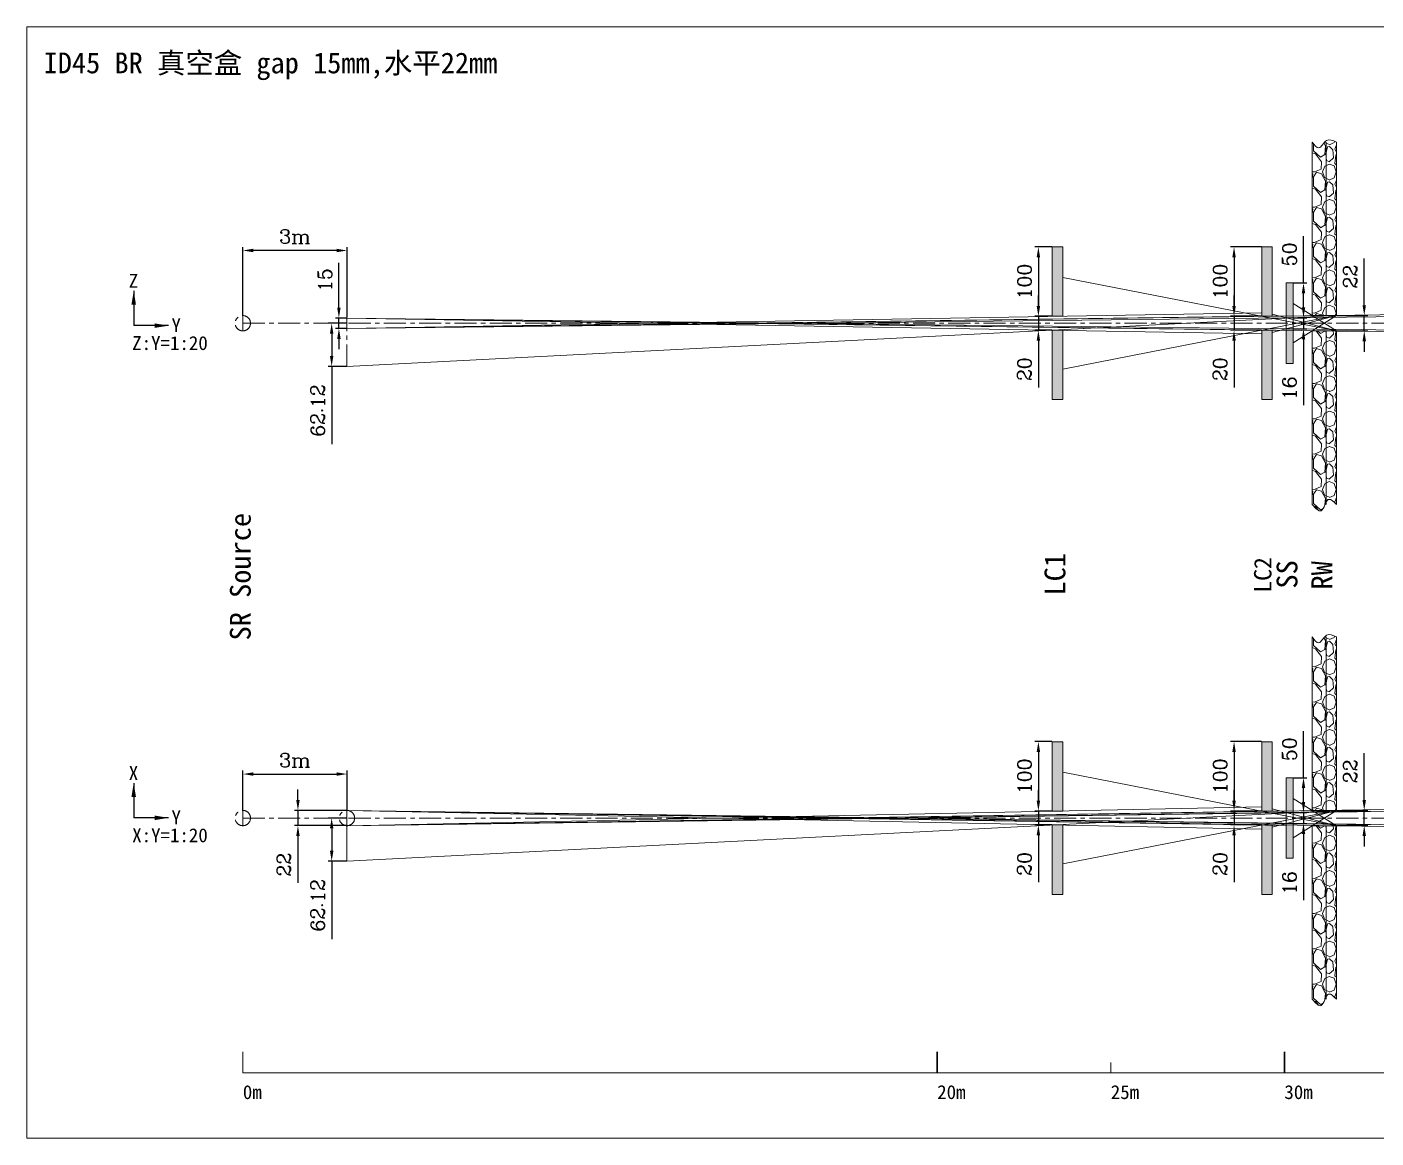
# Model space of a CAD drawing. Header units: inches. Extents: x 0 to 2964, y 1 to 1601.
# Drawn here: x 0 to 1943, y 1 to 1601 of the extents above; entities that cross this region are included whole.
import ezdxf

# ---------------------------------------------------------------- set-up
doc = ezdxf.new("R2010")
doc.units = ezdxf.units.IN
doc.header["$MEASUREMENT"] = 0
doc.linetypes.add('CENTER', pattern=[50.8, 31.75, -6.35, 6.35, -6.35])
for name, color, linetype, lineweight in [('1中心线', 7, 'CENTER', 20), ('2尺寸线', 7, 'Continuous', 20), ('6细实线', 7, 'Continuous', 20)]:
    doc.layers.add(name, color=color, linetype=linetype, lineweight=lineweight)
doc.styles.add('ROMANC', font='romanc.shx')
doc.styles.get("Standard").update_dxf_attribs({"font": ''})
doc.styles.get('Standard').set_extended_font_data('SimSun')
doc.dimstyles.new('ISO-25', dxfattribs={"dimtxt": 2.5, "dimasz": 2, "dimexe": 1.25, "dimexo": 0.625, "dimtad": 1, "dimtoh": 1, "dimdsep": 46, "dimtxsty": 'ROMANC', "dimcen": 2.5, "dimclrt": 7, "dimadec": 0, "dimazin": 0, "dimtfac": 1, "dimtmove": 0, "dimatfit": 3, "dimfxl": 1, "dimarcsym": 0})
doc.dimstyles.new('大字标注', dxfattribs={"dimtxt": 20, "dimasz": 15, "dimexe": 5, "dimexo": 0.625, "dimgap": 10, "dimtad": 1, "dimdsep": 46, "dimtxsty": 'ROMANC', "dimcen": 2.5, "dimclrt": 7, "dimadec": 0, "dimazin": 0, "dimtfac": 1, "dimtmove": 0, "dimatfit": 3, "dimfxl": 1, "dimarcsym": 0})

# ---------------------------------------------------------------- blocks, each defined once
blk = doc.blocks.new('*D50')
at = {"layer": '2尺寸线', "color": 0, "lineweight": -2, "transparency": 16777216}
for p, q in [((311.4, 473.1), (311.4, 529.8)), ((326.4, 524.8), (446.4, 524.8)), ((461.4, 473.1), (461.4, 529.8))]:
    blk.add_line(p, q, dxfattribs=at)
at = {"layer": '2尺寸线', "color": 0, "transparency": 16777216}
for points in [[(326.4, 527.3), (326.4, 522.3), (311.4, 524.8)], [(446.4, 527.3), (446.4, 522.3), (461.4, 524.8)]]:
    blk.add_solid(points, dxfattribs=at)
at = {"layer": 'Defpoints', "color": 0, "transparency": 16777216}
for p in [(461.4, 524.8), (311.4, 472.5), (461.4, 472.5)]:
    blk.add_point(p, dxfattribs=at)
at = {"layer": '2尺寸线', "color": 7, "transparency": 16777216, "insert": (386.4, 544.8), "char_height": 20, "attachment_point": 5, "style": 'ROMANC'}
blk.add_mtext('3m', dxfattribs=at)
blk = doc.blocks.new('*D51')
at = {"layer": '6细实线', "color": 0, "lineweight": -2, "transparency": 16777216}
for p, q in [((1476.5, 571.5), (1452.1, 571.5)), ((1457.1, 556.5), (1457.1, 486.5)), ((1476.5, 471.5), (1452.1, 471.5))]:
    blk.add_line(p, q, dxfattribs=at)
at = {"layer": '6细实线', "color": 0, "transparency": 16777216}
for points in [[(1454.6, 556.5), (1459.6, 556.5), (1457.1, 571.5)], [(1454.6, 486.5), (1459.6, 486.5), (1457.1, 471.5)]]:
    blk.add_solid(points, dxfattribs=at)
at = {"layer": 'Defpoints', "color": 0, "transparency": 16777216}
for p in [(1477.1, 571.5), (1457.1, 471.5), (1477.1, 471.5)]:
    blk.add_point(p, dxfattribs=at)
at = {"layer": '6细实线', "color": 7, "transparency": 16777216, "insert": (1437.1, 521.5), "char_height": 20, "attachment_point": 5, "rotation": 90, "style": 'ROMANC'}
blk.add_mtext('100', dxfattribs=at)
blk = doc.blocks.new('*D52')
at = {"layer": '6细实线', "color": 0, "lineweight": -2, "transparency": 16777216}
for p, q in [((1457.1, 486.5), (1457.1, 501.5)), ((1476.5, 471.5), (1452.1, 471.5)), ((1457.1, 471.5), (1457.1, 451.5)), ((1476.5, 451.5), (1452.1, 451.5)), ((1457.1, 436.5), (1457.1, 369.1))]:
    blk.add_line(p, q, dxfattribs=at)
at = {"layer": '6细实线', "color": 0, "transparency": 16777216}
for points in [[(1454.6, 486.5), (1459.6, 486.5), (1457.1, 471.5)], [(1454.6, 436.5), (1459.6, 436.5), (1457.1, 451.5)]]:
    blk.add_solid(points, dxfattribs=at)
at = {"layer": 'Defpoints', "color": 0, "transparency": 16777216}
for p in [(1477.1, 471.5), (1457.1, 451.5), (1477.1, 451.5)]:
    blk.add_point(p, dxfattribs=at)
at = {"layer": '6细实线', "color": 7, "transparency": 16777216, "insert": (1437.1, 395.3), "char_height": 20, "attachment_point": 5, "rotation": 90, "style": 'ROMANC'}
blk.add_mtext('20', dxfattribs=at)
blk = doc.blocks.new('*D53')
at = {"layer": '6细实线', "color": 0, "lineweight": -2, "transparency": 16777216}
for p, q in [((1778.2, 571.5), (1733.9, 571.5)), ((1738.9, 556.5), (1738.9, 486.5)), ((1778.2, 471.5), (1733.9, 471.5))]:
    blk.add_line(p, q, dxfattribs=at)
at = {"layer": '6细实线', "color": 0, "transparency": 16777216}
for points in [[(1736.4, 556.5), (1741.4, 556.5), (1738.9, 571.5)], [(1736.4, 486.5), (1741.4, 486.5), (1738.9, 471.5)]]:
    blk.add_solid(points, dxfattribs=at)
at = {"layer": 'Defpoints', "color": 0, "transparency": 16777216}
for p in [(1778.9, 571.5), (1738.9, 471.5), (1778.9, 471.5)]:
    blk.add_point(p, dxfattribs=at)
at = {"layer": '6细实线', "color": 7, "transparency": 16777216, "insert": (1718.9, 521.5), "char_height": 20, "attachment_point": 5, "rotation": 90, "style": 'ROMANC'}
blk.add_mtext('100', dxfattribs=at)
blk = doc.blocks.new('*D54')
at = {"layer": '6细实线', "color": 0, "lineweight": -2, "transparency": 16777216}
for p, q in [((1738.9, 486.5), (1738.9, 501.5)), ((1778.2, 471.5), (1733.9, 471.5)), ((1738.9, 471.5), (1738.9, 451.5)), ((1778.2, 451.5), (1733.9, 451.5)), ((1738.9, 436.5), (1738.9, 369.1))]:
    blk.add_line(p, q, dxfattribs=at)
at = {"layer": '6细实线', "color": 0, "transparency": 16777216}
for points in [[(1736.4, 486.5), (1741.4, 486.5), (1738.9, 471.5)], [(1736.4, 436.5), (1741.4, 436.5), (1738.9, 451.5)]]:
    blk.add_solid(points, dxfattribs=at)
at = {"layer": 'Defpoints', "color": 0, "transparency": 16777216}
for p in [(1778.9, 471.5), (1738.9, 451.5), (1778.9, 451.5)]:
    blk.add_point(p, dxfattribs=at)
at = {"layer": '6细实线', "color": 7, "transparency": 16777216, "insert": (1718.9, 395.3), "char_height": 20, "attachment_point": 5, "rotation": 90, "style": 'ROMANC'}
blk.add_mtext('20', dxfattribs=at)
blk = doc.blocks.new('*D55')
at = {"layer": '6细实线', "color": 0, "lineweight": -2, "transparency": 16777216}
for p, q in [((1838.9, 519.5), (1838.9, 586.8)), ((1824.5, 519.5), (1843.9, 519.5)), ((1838.9, 484.5), (1838.9, 504.5)), ((1824.5, 469.5), (1843.9, 469.5))]:
    blk.add_line(p, q, dxfattribs=at)
at = {"layer": '6细实线', "color": 0, "transparency": 16777216}
for points in [[(1836.4, 504.5), (1841.4, 504.5), (1838.9, 519.5)], [(1836.4, 484.5), (1841.4, 484.5), (1838.9, 469.5)]]:
    blk.add_solid(points, dxfattribs=at)
at = {"layer": 'Defpoints', "color": 0, "transparency": 16777216}
for p in [(1823.9, 519.5), (1838.9, 519.5), (1823.9, 469.5)]:
    blk.add_point(p, dxfattribs=at)
at = {"layer": '6细实线', "color": 7, "transparency": 16777216, "insert": (1818.9, 560.6), "char_height": 20, "attachment_point": 5, "rotation": 90, "style": 'ROMANC'}
blk.add_mtext('50', dxfattribs=at)
blk = doc.blocks.new('*D56')
at = {"layer": '6细实线', "color": 0, "lineweight": -2, "transparency": 16777216}
for p, q in [((1838.9, 484.5), (1838.9, 499.5)), ((1824.5, 469.5), (1843.9, 469.5)), ((1838.9, 469.5), (1838.9, 453.5)), ((1824.5, 453.5), (1843.9, 453.5)), ((1838.9, 438.5), (1838.9, 343.2))]:
    blk.add_line(p, q, dxfattribs=at)
at = {"layer": '6细实线', "color": 0, "transparency": 16777216}
for points in [[(1836.4, 484.5), (1841.4, 484.5), (1838.9, 469.5)], [(1836.4, 438.5), (1841.4, 438.5), (1838.9, 453.5)]]:
    blk.add_solid(points, dxfattribs=at)
at = {"layer": 'Defpoints', "color": 0, "transparency": 16777216}
for p in [(1823.9, 469.5), (1823.9, 453.5), (1838.9, 453.5)]:
    blk.add_point(p, dxfattribs=at)
at = {"layer": '6细实线', "color": 7, "transparency": 16777216, "insert": (1818.9, 368), "char_height": 20, "attachment_point": 5, "rotation": 90, "style": 'ROMANC'}
blk.add_mtext('16', dxfattribs=at)
blk = doc.blocks.new('*D57')
at = {"layer": '6细实线', "color": 0, "lineweight": -2, "transparency": 16777216}
for p, q in [((1926.4, 487.5), (1926.4, 554.8)), ((1887, 472.5), (1931.4, 472.5)), ((1926.4, 450.5), (1926.4, 472.5)), ((1887, 450.5), (1931.4, 450.5)), ((1926.4, 435.5), (1926.4, 420.5))]:
    blk.add_line(p, q, dxfattribs=at)
at = {"layer": '6细实线', "color": 0, "transparency": 16777216}
for points in [[(1923.9, 487.5), (1928.9, 487.5), (1926.4, 472.5)], [(1923.9, 435.5), (1928.9, 435.5), (1926.4, 450.5)]]:
    blk.add_solid(points, dxfattribs=at)
at = {"layer": 'Defpoints', "color": 0, "transparency": 16777216}
for p in [(1886.4, 472.5), (1926.4, 472.5), (1886.4, 450.5)]:
    blk.add_point(p, dxfattribs=at)
at = {"layer": '6细实线', "color": 7, "transparency": 16777216, "insert": (1906.4, 528.6), "char_height": 20, "attachment_point": 5, "rotation": 90, "style": 'ROMANC'}
blk.add_mtext('22', dxfattribs=at)
blk = doc.blocks.new('*D58')
at = {"layer": '2尺寸线', "color": 0, "lineweight": -2, "transparency": 16777216}
for p, q in [((390.7, 487.5), (390.7, 502.5)), ((460.7, 472.5), (385.7, 472.5)), ((390.7, 472.5), (390.7, 450.5)), ((460.7, 450.5), (385.7, 450.5)), ((390.7, 435.5), (390.7, 368.1))]:
    blk.add_line(p, q, dxfattribs=at)
at = {"layer": '2尺寸线', "color": 0, "transparency": 16777216}
for points in [[(388.2, 487.5), (393.2, 487.5), (390.7, 472.5)], [(388.2, 435.5), (393.2, 435.5), (390.7, 450.5)]]:
    blk.add_solid(points, dxfattribs=at)
at = {"layer": 'Defpoints', "color": 0, "transparency": 16777216}
for p in [(461.4, 472.5), (390.7, 450.5), (461.4, 450.5)]:
    blk.add_point(p, dxfattribs=at)
at = {"layer": '2尺寸线', "color": 7, "transparency": 16777216, "insert": (370.7, 394.3), "char_height": 20, "attachment_point": 5, "rotation": 90, "style": 'ROMANC'}
blk.add_mtext('22', dxfattribs=at)
blk = doc.blocks.new('*D59')
at = {"layer": '2尺寸线', "color": 0, "lineweight": -2, "transparency": 16777216}
for p, q in [((460.7, 461.5), (434.3, 461.5)), ((439.3, 446.5), (439.3, 414.3)), ((460.7, 399.3), (434.3, 399.3)), ((439.3, 399.3), (439.3, 287.2))]:
    blk.add_line(p, q, dxfattribs=at)
at = {"layer": '2尺寸线', "color": 0, "transparency": 16777216}
for points in [[(436.8, 446.5), (441.8, 446.5), (439.3, 461.5)], [(436.8, 414.3), (441.8, 414.3), (439.3, 399.3)]]:
    blk.add_solid(points, dxfattribs=at)
at = {"layer": 'Defpoints', "color": 0, "transparency": 16777216}
for p in [(461.4, 461.5), (439.3, 399.3), (461.4, 399.3)]:
    blk.add_point(p, dxfattribs=at)
at = {"layer": '2尺寸线', "color": 7, "transparency": 16777216, "insert": (419.3, 335.8), "char_height": 20, "attachment_point": 5, "rotation": 90, "style": 'ROMANC'}
blk.add_mtext('62.12', dxfattribs=at)
blk = doc.blocks.new('*D31')
at = {"layer": '6细实线', "color": 0, "lineweight": -2, "transparency": 16777216}
for p, q in [((1476.5, 1284.1), (1452.1, 1284.1)), ((1457.1, 1269.1), (1457.1, 1199.1)), ((1476.5, 1184.1), (1452.1, 1184.1))]:
    blk.add_line(p, q, dxfattribs=at)
at = {"layer": '6细实线', "color": 0, "transparency": 16777216}
for points in [[(1454.6, 1269.1), (1459.6, 1269.1), (1457.1, 1284.1)], [(1454.6, 1199.1), (1459.6, 1199.1), (1457.1, 1184.1)]]:
    blk.add_solid(points, dxfattribs=at)
at = {"layer": 'Defpoints', "color": 0, "transparency": 16777216}
for p in [(1477.1, 1284.1), (1457.1, 1184.1), (1477.1, 1184.1)]:
    blk.add_point(p, dxfattribs=at)
at = {"layer": '6细实线', "color": 7, "transparency": 16777216, "insert": (1437.1, 1234.1), "char_height": 20, "attachment_point": 5, "rotation": 90, "style": 'ROMANC'}
blk.add_mtext('100', dxfattribs=at)
blk = doc.blocks.new('*D32')
at = {"layer": '6细实线', "color": 0, "lineweight": -2, "transparency": 16777216}
for p, q in [((1457.1, 1199.1), (1457.1, 1214.1)), ((1476.5, 1184.1), (1452.1, 1184.1)), ((1457.1, 1184.1), (1457.1, 1164.1)), ((1476.5, 1164.1), (1452.1, 1164.1)), ((1457.1, 1149.1), (1457.1, 1081.7))]:
    blk.add_line(p, q, dxfattribs=at)
at = {"layer": '6细实线', "color": 0, "transparency": 16777216}
for points in [[(1454.6, 1199.1), (1459.6, 1199.1), (1457.1, 1184.1)], [(1454.6, 1149.1), (1459.6, 1149.1), (1457.1, 1164.1)]]:
    blk.add_solid(points, dxfattribs=at)
at = {"layer": 'Defpoints', "color": 0, "transparency": 16777216}
for p in [(1477.1, 1184.1), (1457.1, 1164.1), (1477.1, 1164.1)]:
    blk.add_point(p, dxfattribs=at)
at = {"layer": '6细实线', "color": 7, "transparency": 16777216, "insert": (1437.1, 1107.9), "char_height": 20, "attachment_point": 5, "rotation": 90, "style": 'ROMANC'}
blk.add_mtext('20', dxfattribs=at)
blk = doc.blocks.new('*D33')
at = {"layer": '6细实线', "color": 0, "lineweight": -2, "transparency": 16777216}
for p, q in [((1778.2, 1284.1), (1733.9, 1284.1)), ((1738.9, 1269.1), (1738.9, 1199.1)), ((1778.2, 1184.1), (1733.9, 1184.1))]:
    blk.add_line(p, q, dxfattribs=at)
at = {"layer": '6细实线', "color": 0, "transparency": 16777216}
for points in [[(1736.4, 1269.1), (1741.4, 1269.1), (1738.9, 1284.1)], [(1736.4, 1199.1), (1741.4, 1199.1), (1738.9, 1184.1)]]:
    blk.add_solid(points, dxfattribs=at)
at = {"layer": 'Defpoints', "color": 0, "transparency": 16777216}
for p in [(1778.9, 1284.1), (1738.9, 1184.1), (1778.9, 1184.1)]:
    blk.add_point(p, dxfattribs=at)
at = {"layer": '6细实线', "color": 7, "transparency": 16777216, "insert": (1718.9, 1234.1), "char_height": 20, "attachment_point": 5, "rotation": 90, "style": 'ROMANC'}
blk.add_mtext('100', dxfattribs=at)
blk = doc.blocks.new('*D34')
at = {"layer": '6细实线', "color": 0, "lineweight": -2, "transparency": 16777216}
for p, q in [((1738.9, 1199.1), (1738.9, 1214.1)), ((1778.2, 1184.1), (1733.9, 1184.1)), ((1738.9, 1184.1), (1738.9, 1164.1)), ((1778.2, 1164.1), (1733.9, 1164.1)), ((1738.9, 1149.1), (1738.9, 1081.7))]:
    blk.add_line(p, q, dxfattribs=at)
at = {"layer": '6细实线', "color": 0, "transparency": 16777216}
for points in [[(1736.4, 1199.1), (1741.4, 1199.1), (1738.9, 1184.1)], [(1736.4, 1149.1), (1741.4, 1149.1), (1738.9, 1164.1)]]:
    blk.add_solid(points, dxfattribs=at)
at = {"layer": 'Defpoints', "color": 0, "transparency": 16777216}
for p in [(1778.9, 1184.1), (1738.9, 1164.1), (1778.9, 1164.1)]:
    blk.add_point(p, dxfattribs=at)
at = {"layer": '6细实线', "color": 7, "transparency": 16777216, "insert": (1718.9, 1107.9), "char_height": 20, "attachment_point": 5, "rotation": 90, "style": 'ROMANC'}
blk.add_mtext('20', dxfattribs=at)
blk = doc.blocks.new('*D35')
at = {"layer": '6细实线', "color": 0, "lineweight": -2, "transparency": 16777216}
for p, q in [((1838.9, 1232.1), (1838.9, 1299.5)), ((1824.5, 1232.1), (1843.9, 1232.1)), ((1838.9, 1197.1), (1838.9, 1217.1)), ((1824.5, 1182.1), (1843.9, 1182.1))]:
    blk.add_line(p, q, dxfattribs=at)
at = {"layer": '6细实线', "color": 0, "transparency": 16777216}
for points in [[(1836.4, 1217.1), (1841.4, 1217.1), (1838.9, 1232.1)], [(1836.4, 1197.1), (1841.4, 1197.1), (1838.9, 1182.1)]]:
    blk.add_solid(points, dxfattribs=at)
at = {"layer": 'Defpoints', "color": 0, "transparency": 16777216}
for p in [(1823.9, 1232.1), (1838.9, 1232.1), (1823.9, 1182.1)]:
    blk.add_point(p, dxfattribs=at)
at = {"layer": '6细实线', "color": 7, "transparency": 16777216, "insert": (1818.9, 1273.3), "char_height": 20, "attachment_point": 5, "rotation": 90, "style": 'ROMANC'}
blk.add_mtext('50', dxfattribs=at)
blk = doc.blocks.new('*D36')
at = {"layer": '6细实线', "color": 0, "lineweight": -2, "transparency": 16777216}
for p, q in [((1838.9, 1197.1), (1838.9, 1212.1)), ((1824.5, 1182.1), (1843.9, 1182.1)), ((1824.5, 1166.1), (1843.9, 1166.1)), ((1838.9, 1182.1), (1838.9, 1166.1)), ((1838.9, 1151.1), (1838.9, 1055.9))]:
    blk.add_line(p, q, dxfattribs=at)
at = {"layer": '6细实线', "color": 0, "transparency": 16777216}
for points in [[(1836.4, 1197.1), (1841.4, 1197.1), (1838.9, 1182.1)], [(1836.4, 1151.1), (1841.4, 1151.1), (1838.9, 1166.1)]]:
    blk.add_solid(points, dxfattribs=at)
at = {"layer": 'Defpoints', "color": 0, "transparency": 16777216}
for p in [(1823.9, 1182.1), (1823.9, 1166.1), (1838.9, 1166.1)]:
    blk.add_point(p, dxfattribs=at)
at = {"layer": '6细实线', "color": 7, "transparency": 16777216, "insert": (1818.9, 1080.6), "char_height": 20, "attachment_point": 5, "rotation": 90, "style": 'ROMANC'}
blk.add_mtext('16', dxfattribs=at)
blk = doc.blocks.new('*D37')
at = {"layer": '6细实线', "color": 0, "lineweight": -2, "transparency": 16777216}
for p, q in [((1926.4, 1200.1), (1926.4, 1267.5)), ((1887, 1185.1), (1931.4, 1185.1)), ((1926.4, 1163.1), (1926.4, 1185.1)), ((1887, 1163.1), (1931.4, 1163.1)), ((1926.4, 1148.1), (1926.4, 1133.1))]:
    blk.add_line(p, q, dxfattribs=at)
at = {"layer": '6细实线', "color": 0, "transparency": 16777216}
for points in [[(1923.9, 1200.1), (1928.9, 1200.1), (1926.4, 1185.1)], [(1923.9, 1148.1), (1928.9, 1148.1), (1926.4, 1163.1)]]:
    blk.add_solid(points, dxfattribs=at)
at = {"layer": 'Defpoints', "color": 0, "transparency": 16777216}
for p in [(1886.4, 1185.1), (1926.4, 1185.1), (1886.4, 1163.1)]:
    blk.add_point(p, dxfattribs=at)
at = {"layer": '6细实线', "color": 7, "transparency": 16777216, "insert": (1906.4, 1241.3), "char_height": 20, "attachment_point": 5, "rotation": 90, "style": 'ROMANC'}
blk.add_mtext('22', dxfattribs=at)
blk = doc.blocks.new('*D38')
at = {"layer": '2尺寸线', "color": 0, "lineweight": -2, "transparency": 16777216}
for p, q in [((460.7, 1174.1), (434.3, 1174.1)), ((439.3, 1159.1), (439.3, 1127)), ((460.7, 1112), (434.3, 1112)), ((439.3, 1112), (439.3, 999.8))]:
    blk.add_line(p, q, dxfattribs=at)
at = {"layer": '2尺寸线', "color": 0, "transparency": 16777216}
for points in [[(436.8, 1159.1), (441.8, 1159.1), (439.3, 1174.1)], [(436.8, 1127), (441.8, 1127), (439.3, 1112)]]:
    blk.add_solid(points, dxfattribs=at)
at = {"layer": 'Defpoints', "color": 0, "transparency": 16777216}
for p in [(461.4, 1174.1), (439.3, 1112), (461.4, 1112)]:
    blk.add_point(p, dxfattribs=at)
at = {"layer": '2尺寸线', "color": 7, "transparency": 16777216, "insert": (419.3, 1048.4), "char_height": 20, "attachment_point": 5, "rotation": 90, "style": 'ROMANC'}
blk.add_mtext('62.12', dxfattribs=at)
blk = doc.blocks.new('*D48')
at = {"layer": '6细实线', "color": 0, "lineweight": -2, "transparency": 16777216}
for p, q in [((449.7, 1196.6), (449.7, 1261.1)), ((460.7, 1181.6), (444.7, 1181.6)), ((460.7, 1166.6), (444.7, 1166.6)), ((449.7, 1166.6), (449.7, 1181.6)), ((449.7, 1151.6), (449.7, 1136.6))]:
    blk.add_line(p, q, dxfattribs=at)
at = {"layer": '6细实线', "color": 0, "transparency": 16777216}
for points in [[(447.2, 1196.6), (452.2, 1196.6), (449.7, 1181.6)], [(447.2, 1151.6), (452.2, 1151.6), (449.7, 1166.6)]]:
    blk.add_solid(points, dxfattribs=at)
at = {"layer": 'Defpoints', "color": 0, "transparency": 16777216}
for p in [(449.7, 1181.6), (461.4, 1181.6), (461.4, 1166.6)]:
    blk.add_point(p, dxfattribs=at)
at = {"layer": '6细实线', "color": 7, "transparency": 16777216, "insert": (429.7, 1236.4), "char_height": 20, "attachment_point": 5, "rotation": 90, "style": 'ROMANC'}
blk.add_mtext('15', dxfattribs=at)
blk = doc.blocks.new('*D49')
at = {"layer": '6细实线', "color": 0, "lineweight": -2, "transparency": 16777216}
for p, q in [((311.4, 1185.7), (311.4, 1283.9)), ((461.4, 1182.2), (461.4, 1283.9)), ((446.4, 1278.9), (326.4, 1278.9))]:
    blk.add_line(p, q, dxfattribs=at)
at = {"layer": '6细实线', "color": 0, "transparency": 16777216}
for points in [[(326.4, 1281.4), (326.4, 1276.4), (311.4, 1278.9)], [(446.4, 1281.4), (446.4, 1276.4), (461.4, 1278.9)]]:
    blk.add_solid(points, dxfattribs=at)
at = {"layer": 'Defpoints', "color": 0, "transparency": 16777216}
for p in [(311.4, 1278.9), (311.4, 1185.1), (461.4, 1181.6)]:
    blk.add_point(p, dxfattribs=at)
at = {"layer": '6细实线', "color": 7, "transparency": 16777216, "insert": (386.4, 1298.9), "char_height": 20, "attachment_point": 5, "style": 'ROMANC'}
blk.add_mtext('3m', dxfattribs=at)

msp = doc.modelspace()

# ---------------------------------------------------------------- hatches: boundary and pattern name
at = {"layer": '6细实线'}
h = msp.add_hatch(dxfattribs=at)
h.set_pattern_fill('GRAVEL', color=6, scale=2, angle=90)
h.set_pattern_definition([(318.0128, (2993.3937, 920.276), (457.2, -406.4), [6.8344, -676.6097]), (274.96974, (2998.4737, 915.7038), (-50.800003, 609.5999998), [11.7281, -1161.081]), (222.51045, (2999.4897, 904.0198), (558.8, 508), [8.2696, -818.6945]), (357.27369, (3012.1897, 884.2078), (-1016, 50.8), [10.6801, -1057.3287]), (22.83365, (3022.8577, 883.6998), (-609.6, -254), [10.4727, -1036.7962]), (87.27369, (3032.5097, 887.7638), (-50.8, -1016), [10.6801, -1057.3287]), (127.69424, (3033.0177, 898.4318), (508, -660.4), [14.1239, -1398.2623]), (162.25533, (3024.3817, 909.6078), (-1117.6, 355.6), [13.3344, -1320.1051]), (211.42957, (3011.6817, 913.6718), (-660.4, -406.4), [10.7163, -1060.9109]), (265.23636, (3002.5377, 908.084), (50.8, 558.8), [12.2343, -599.4787]), (312.39744, (3001.5217, 895.8918), (558.8, -609.6), [15.8216, -1566.33545]), (228.81407, (3012.6977, 934.5), (-304.8, -355.6), [5.4001, -534.6113]), (261.46923, (3009.1417, 930.4358), (101.6, 660.4), [10.2736, -1017.0928]), (315, (3007.618, 920.276), (50.8, -1e-14), [7.1842, -64.6579]), (293.1986, (3001.522, 916.72), (-101.6, 254), [3.8688, -383.0124]), (21.8014, (3003.046, 913.164), (-152.4, -50.8), [5.4713, -268.095]), (120.96376, (3008.126, 915.196), (-101.6, 152.4), [8.8864, -287.326]), (251.565, (3003.554, 922.816), (50.8, 101.6), [6.4257, -154.218]), (106.38954, (3003.0457, 883.6998), (-152.4, 508), [9.0018, -891.1765]), (160.34618, (3000.5057, 892.336), (558.8, -203.2), [7.552, -747.6443]), (23.1986, (2993.394, 922.816), (-254, -101.6), [7.7376, -379.1437]), (73.61046, (3000.5057, 925.8638), (-152.4, -508), [9.0018, -891.1765]), (69.44395, (3034.5417, 883.7), (-101.6, -254), [8.6807, -425.3547]), (24.77514, (3037.5897, 891.828), (-558.8, -254), [7.2734, -720.0719]), (156.8014, (3044.194, 923.324), (-254, 101.6), [7.7376, -379.1437]), (107.35402, (3037.0817, 926.3718), (203.2, -660.4), [8.5157, -843.0475]), (159.44395, (3044.1937, 898.432), (254, -101.6), [4.3404, -429.695]), (191.3099, (3044.194, 920.276), (-203.2, -50.8), [2.5903, -256.4399]), (255.9638, (3041.654, 919.768), (50.8, 152.4), [10.4727, -198.9811]), (276.009, (3039.1137, 909.6078), (-50.8, 508), [9.7053, -960.8273]), (33.6901, (3012.698, 915.196), (-101.6, -50.8), [7.3265, -175.8355]), (83.15723, (3018.7937, 919.2598), (101.6, 863.6), [12.7911, -1266.3202]), (150.9454, (3020.3177, 931.96), (355.6, -203.2), [5.2302, -517.7878]), (180, (3015.746, 934.5), (-50.8, -50.8), [3.048, -47.752]), (210.25644, (3037.5897, 908.592), (355.6, 203.2), [7.0573, -698.6788]), (138.0128, (3031.4937, 905.036), (-457.2, 406.4), [13.6689, -669.7752]), (90, (3021.334, 914.18), (-50.8, 50.8), [13.208, -37.592]), (55.30485, (3021.3337, 927.3878), (355.6, 508), [8.0322, -795.1863]), (344.0546, (3025.906, 933.992), (203.2, -50.8), [7.3966, -362.433]), (297.64598, (3033.0177, 931.9598), (508, -965.2), [12.0429, -1192.2493]), (265.42608, (3038.6057, 921.2918), (-50.8, -660.4), [12.7406, -1261.3169])])
edge = h.paths.add_edge_path()
edge.add_line((1886.358, 1163.105), (1851.358, 1163.105))
edge.add_line((1851.358, 1163.105), (1851.358, 913.105))
edge.add_spline(control_points=[(1851.358, 913.105), (1856.232, 907.72), (1867.071, 895.746), (1872.183, 927.701), (1882.259, 917.326), (1886.358, 913.105)], knot_values=[0, 0, 0, 0, 15.98393546, 35.54214863, 48.95657628, 48.95657628, 48.95657628, 48.95657628], degree=3, periodic=0)
edge.add_line((1886.358, 913.105), (1886.358, 1163.105))
edge = h.paths.add_edge_path()
edge.add_spline(control_points=[(1886.358, 1435.105), (1881.268, 1437.371), (1870.729, 1442.063), (1862.112, 1420.696), (1854.733, 1430.583), (1851.358, 1435.105)], knot_values=[0, 0, 0, 0, 14.38688062, 29.78470836, 42.76045569, 42.76045569, 42.76045569, 42.76045569], degree=3, periodic=0)
edge.add_line((1851.358, 1435.105), (1851.358, 1185.105))
edge.add_line((1851.358, 1185.105), (1886.358, 1185.105))
edge.add_line((1886.358, 1185.105), (1886.358, 1435.105))
h = msp.add_hatch(color=6, dxfattribs=at)
h.dxf.hatch_style = 1
h.paths.add_polyline_path([(1492.113, 1284.105), (1477.113, 1284.105), (1477.113, 1184.105), (1492.113, 1184.105)])
h.paths.add_polyline_path([(1492.113, 1164.105), (1477.113, 1164.105), (1477.113, 1064.105), (1492.113, 1064.105)])
h = msp.add_hatch(color=6, dxfattribs=at)
h.dxf.hatch_style = 1
h.paths.add_polyline_path([(1793.858, 1284.105), (1778.858, 1284.105), (1778.858, 1184.105), (1793.858, 1184.105)])
h.paths.add_polyline_path([(1793.858, 1164.105), (1778.858, 1164.105), (1778.858, 1064.105), (1793.858, 1064.105)])
h = msp.add_hatch(color=6, dxfattribs=at)
h.dxf.hatch_style = 1
h.paths.add_polyline_path([(1813.858, 1182.105), (1823.858, 1182.105), (1823.858, 1232.105), (1813.858, 1232.105)])
h.paths.add_polyline_path([(1823.858, 1166.105), (1813.858, 1166.105), (1813.858, 1116.105), (1823.858, 1116.105)])
h = msp.add_hatch(dxfattribs=at)
h.set_pattern_fill('GRAVEL', color=6, scale=2, angle=90)
h.set_pattern_definition([(318.0128, (2993.3937, 207.628), (457.2, -406.4), [6.8344, -676.6097]), (274.96974, (2998.4737, 203.0558), (-50.800003, 609.5999998), [11.7281, -1161.081]), (222.51045, (2999.4897, 191.3718), (558.8, 508), [8.2696, -818.6945]), (357.27369, (3012.1897, 171.5598), (-1016, 50.8), [10.6801, -1057.3287]), (22.83365, (3022.8577, 171.0518), (-609.6, -254), [10.4727, -1036.7962]), (87.27369, (3032.5097, 175.1158), (-50.8, -1016), [10.6801, -1057.3287]), (127.69424, (3033.0177, 185.7838), (508, -660.4), [14.1239, -1398.2623]), (162.25533, (3024.3817, 196.9598), (-1117.6, 355.6), [13.3344, -1320.1051]), (211.42957, (3011.6817, 201.0238), (-660.4, -406.4), [10.7163, -1060.9109]), (265.23636, (3002.5377, 195.436), (50.8, 558.8), [12.2343, -599.4787]), (312.39744, (3001.5217, 183.2438), (558.8, -609.6), [15.8216, -1566.33545]), (228.81407, (3012.6977, 221.852), (-304.8, -355.6), [5.4001, -534.6113]), (261.46923, (3009.1417, 217.7878), (101.6, 660.4), [10.2736, -1017.0928]), (315, (3007.618, 207.628), (50.8, -1e-14), [7.1842, -64.6579]), (293.1986, (3001.522, 204.072), (-101.6, 254), [3.8688, -383.0124]), (21.8014, (3003.046, 200.516), (-152.4, -50.8), [5.4713, -268.095]), (120.96376, (3008.126, 202.548), (-101.6, 152.4), [8.8864, -287.326]), (251.565, (3003.554, 210.168), (50.8, 101.6), [6.4257, -154.218]), (106.38954, (3003.0457, 171.0518), (-152.4, 508), [9.0018, -891.1765]), (160.34618, (3000.5057, 179.6878), (558.8, -203.2), [7.552, -747.6443]), (23.1986, (2993.394, 210.168), (-254, -101.6), [7.7376, -379.1437]), (73.61046, (3000.5057, 213.2158), (-152.4, -508), [9.0018, -891.1765]), (69.44395, (3034.5417, 171.052), (-101.6, -254), [8.6807, -425.3547]), (24.77514, (3037.5897, 179.18), (-558.8, -254), [7.2734, -720.0719]), (156.8014, (3044.194, 210.676), (-254, 101.6), [7.7376, -379.1437]), (107.35402, (3037.0817, 213.7238), (203.2, -660.4), [8.5157, -843.0475]), (159.44395, (3044.1937, 185.784), (254, -101.6), [4.3404, -429.695]), (191.3099, (3044.194, 207.628), (-203.2, -50.8), [2.5903, -256.4399]), (255.9638, (3041.654, 207.12), (50.8, 152.4), [10.4727, -198.9811]), (276.009, (3039.1137, 196.9598), (-50.8, 508), [9.7053, -960.8273]), (33.6901, (3012.698, 202.548), (-101.6, -50.8), [7.3265, -175.8355]), (83.15723, (3018.7937, 206.6118), (101.6, 863.6), [12.7911, -1266.3202]), (150.9454, (3020.3177, 219.312), (355.6, -203.2), [5.2302, -517.7878]), (180, (3015.746, 221.85), (-50.8, -50.8), [3.048, -47.752]), (210.25644, (3037.5897, 195.944), (355.6, 203.2), [7.0573, -698.6788]), (138.0128, (3031.4937, 192.388), (-457.2, 406.4), [13.6689, -669.7752]), (90, (3021.334, 201.53), (-50.8, 50.8), [13.208, -37.592]), (55.30485, (3021.3337, 214.7398), (355.6, 508), [8.0322, -795.1863]), (344.0546, (3025.906, 221.344), (203.2, -50.8), [7.3966, -362.433]), (297.64598, (3033.0177, 219.3118), (508, -965.2), [12.0429, -1192.2493]), (265.42608, (3038.6057, 208.6438), (-50.8, -660.4), [12.7406, -1261.3169])])
edge = h.paths.add_edge_path()
edge.add_line((1886.358, 450.457), (1851.358, 450.457))
edge.add_line((1851.358, 450.457), (1851.358, 200.457))
edge.add_spline(control_points=[(1851.358, 200.457), (1856.232, 195.072), (1867.071, 183.098), (1872.183, 215.053), (1882.259, 204.678), (1886.358, 200.457)], knot_values=[0, 0, 0, 0, 15.98393546, 35.54214863, 48.95657628, 48.95657628, 48.95657628, 48.95657628], degree=3, periodic=0)
edge.add_line((1886.358, 200.457), (1886.358, 450.457))
edge = h.paths.add_edge_path()
edge.add_spline(control_points=[(1886.358, 722.457), (1881.268, 724.723), (1870.729, 729.415), (1862.112, 708.048), (1854.733, 717.935), (1851.358, 722.457)], knot_values=[0, 0, 0, 0, 14.38688062, 29.78470836, 42.76045569, 42.76045569, 42.76045569, 42.76045569], degree=3, periodic=0)
edge.add_line((1851.358, 722.457), (1851.358, 472.457))
edge.add_line((1851.358, 472.457), (1886.358, 472.457))
edge.add_line((1886.358, 472.457), (1886.358, 722.457))
h = msp.add_hatch(color=6, dxfattribs=at)
h.dxf.hatch_style = 1
h.paths.add_polyline_path([(1492.113, 571.457), (1477.113, 571.457), (1477.113, 471.457), (1492.113, 471.457)])
h.paths.add_polyline_path([(1492.113, 451.457), (1477.113, 451.457), (1477.113, 351.457), (1492.113, 351.457)])
h = msp.add_hatch(color=6, dxfattribs=at)
h.dxf.hatch_style = 1
h.paths.add_polyline_path([(1793.858, 571.457), (1778.858, 571.457), (1778.858, 471.457), (1793.858, 471.457)])
h.paths.add_polyline_path([(1793.858, 451.457), (1778.858, 451.457), (1778.858, 351.457), (1793.858, 351.457)])
h = msp.add_hatch(color=6, dxfattribs=at)
h.dxf.hatch_style = 1
h.paths.add_polyline_path([(1813.858, 469.457), (1823.858, 469.457), (1823.858, 519.457), (1813.858, 519.457)])
h.paths.add_polyline_path([(1823.858, 453.457), (1813.858, 453.457), (1813.858, 403.457), (1823.858, 403.457)])

# ---------------------------------------------------------------- linework, layer by layer
at = {"layer": '1中心线'}
for p, q in [((311.358, 1163.105), (311.358, 1185.105)), ((311.358, 1163.105), (311.358, 1185.105)), ((311.358, 1174.105), (2806.74, 1174.105)), ((461.358, 1111.982), (461.358, 1181.605)), ((461.358, 1172.855), (461.358, 1174.105)), ((311.358, 450.457), (311.358, 472.457)), ((461.358, 450.457), (461.358, 472.457)), ((311.358, 461.457), (2697.133, 461.457))]:
    msp.add_line(p, q, dxfattribs=at)
for centre in [(311.358, 1174.105), (311.358, 461.457), (461.358, 461.457)]:
    msp.add_circle(centre, 11, dxfattribs=at)
at = {"layer": '2尺寸线', "color": 5}
for p, q in [((1886.358, 1185.105), (461.358, 1111.982)), ((1886.358, 472.457), (461.358, 399.334))]:
    msp.add_line(p, q, dxfattribs=at)
at = {"layer": '2尺寸线'}
for p, q in [((461.358, 450.457), (1778.858, 477.695)), ((461.358, 472.457), (1778.858, 445.218)), ((461.358, 472.457), (1813.858, 450.899)), ((1935.608, 451.746), (461.358, 472.457)), ((461.358, 450.457), (1813.858, 472.015)), ((1935.608, 471.167), (461.358, 450.457)), ((461.358, 450.457), (461.358, 399.334)), ((311.358, 94.563), (311.358, 124.563)), ((311.358, 94.563), (2695.113, 94.563))]:
    msp.add_line(p, q, dxfattribs=at)
at = {"layer": '2尺寸线', "lineweight": 30}
for p, q in [((1311.358, 94.563), (1311.358, 124.563)), ((1811.358, 94.563), (1811.358, 124.563))]:
    msp.add_line(p, q, dxfattribs=at)
at = {"layer": '6细实线'}
for p, q in [((1851.358, 1435.105), (1851.358, 1185.105)), ((1871.358, 1185.105), (1871.358, 1435.105)), ((1886.358, 1185.105), (1886.358, 1435.105)), ((1477.113, 1184.105), (1477.113, 1284.105)), ((1477.113, 1284.105), (1492.113, 1284.105)), ((1492.113, 1284.105), (1492.113, 1184.105)), ((1778.858, 1184.105), (1778.858, 1284.105)), ((1778.858, 1284.105), (1793.858, 1284.105)), ((1793.858, 1284.105), (1793.858, 1184.105)), ((1813.858, 1182.105), (1813.858, 1232.105)), ((1813.858, 1232.105), (1823.858, 1232.105)), ((1823.858, 1232.105), (1823.858, 1182.105)), ((461.358, 1166.605), (1778.858, 1189.303)), ((2378.858, 1188.359), (461.358, 1166.605)), ((2003.858, 1186.843), (461.358, 1166.605)), ((1813.858, 1184.57), (461.358, 1166.605)), ((461.358, 1181.605), (1778.858, 1158.906)), ((1813.858, 1163.64), (461.358, 1181.605)), ((2003.858, 1161.366), (461.358, 1181.605)), ((2413.858, 1159.453), (461.358, 1181.605)), ((1477.113, 1184.105), (1492.113, 1184.105)), ((1778.858, 1184.105), (1793.858, 1184.105)), ((1823.858, 1182.105), (1813.858, 1182.105)), ((1813.858, 1166.105), (1813.858, 1182.105)), ((1813.858, 1166.105), (1813.858, 1116.105)), ((1823.858, 1166.105), (1813.858, 1166.105)), ((1823.858, 1182.105), (1823.858, 1166.105)), ((1823.858, 1116.105), (1823.858, 1166.105)), ((1851.358, 1185.105), (1886.358, 1185.105)), ((1477.113, 1164.105), (1492.113, 1164.105)), ((1477.113, 1164.105), (1477.113, 1064.105)), ((1492.113, 1064.105), (1492.113, 1164.105)), ((1778.858, 1164.105), (1793.858, 1164.105)), ((1778.858, 1164.105), (1778.858, 1064.105)), ((1793.858, 1064.105), (1793.858, 1164.105)), ((1851.358, 1163.105), (1886.358, 1163.105)), ((1851.358, 913.105), (1851.358, 1163.105)), ((1871.358, 1163.105), (1871.358, 913.105)), ((1886.358, 1163.105), (1886.358, 913.105)), ((1813.858, 1116.105), (1823.858, 1116.105)), ((1477.113, 1064.105), (1492.113, 1064.105)), ((1778.858, 1064.105), (1793.858, 1064.105)), ((1851.358, 722.457), (1851.358, 472.457)), ((1871.358, 472.457), (1871.358, 722.457)), ((1886.358, 472.457), (1886.358, 722.457)), ((1477.113, 471.457), (1477.113, 571.457)), ((1477.113, 571.457), (1492.113, 571.457)), ((1492.113, 571.457), (1492.113, 471.457)), ((1778.858, 471.457), (1778.858, 571.457)), ((1778.858, 571.457), (1793.858, 571.457)), ((1793.858, 571.457), (1793.858, 471.457)), ((1813.858, 469.457), (1813.858, 519.457)), ((1813.858, 519.457), (1823.858, 519.457)), ((1823.858, 519.457), (1823.858, 469.457)), ((461.358, 450.457), (2378.858, 476.562)), ((2003.858, 474.524), (461.358, 450.457)), ((461.358, 472.457), (2003.858, 448.389)), ((461.358, 472.457), (2378.858, 446.351)), ((1477.113, 471.457), (1492.113, 471.457)), ((1778.858, 471.457), (1793.858, 471.457)), ((1823.858, 469.457), (1813.858, 469.457)), ((1813.858, 453.457), (1813.858, 469.457)), ((1823.858, 469.457), (1823.858, 453.457)), ((1851.358, 472.457), (1886.358, 472.457)), ((1477.113, 451.457), (1492.113, 451.457)), ((1477.113, 451.457), (1477.113, 351.457)), ((1492.113, 351.457), (1492.113, 451.457)), ((1778.858, 451.457), (1793.858, 451.457)), ((1778.858, 451.457), (1778.858, 351.457)), ((1793.858, 351.457), (1793.858, 451.457)), ((1813.858, 453.457), (1813.858, 403.457)), ((1823.858, 453.457), (1813.858, 453.457)), ((1823.858, 403.457), (1823.858, 453.457)), ((1851.358, 450.457), (1886.358, 450.457)), ((1851.358, 200.457), (1851.358, 450.457)), ((1871.358, 450.457), (1871.358, 200.457)), ((1886.358, 450.457), (1886.358, 200.457)), ((1813.858, 403.457), (1823.858, 403.457)), ((1477.113, 351.457), (1492.113, 351.457)), ((1778.858, 351.457), (1793.858, 351.457)), ((1561.358, 109.563), (1561.358, 94.563))]:
    msp.add_line(p, q, dxfattribs=at)
at = {"layer": '6细实线', "color": 5}
for p, q in [((1886.358, 1163.105), (1492.113, 1240.12)), ((1886.358, 1163.105), (1793.858, 1187.346)), ((1886.358, 1163.105), (1823.858, 1202.39)), ((1886.358, 1185.105), (1492.113, 1108.089)), ((1886.358, 1185.105), (1793.858, 1160.863)), ((1886.358, 1185.105), (1823.858, 1145.819)), ((1886.358, 450.457), (1492.113, 527.472)), ((1886.358, 450.457), (1823.858, 489.742)), ((1886.358, 472.457), (1492.113, 395.441)), ((1886.358, 450.457), (1793.858, 474.698)), ((1886.358, 472.457), (1793.858, 448.215)), ((1886.358, 472.457), (1823.858, 433.171))]:
    msp.add_line(p, q, dxfattribs=at)
at = {"layer": '6细实线'}
msp.add_lwpolyline([(0.478, 1600.817), (2964.205, 1600.817), (2964.205, 0.591), (0.478, 0.591)], close=True, dxfattribs=at)
for points in [[(1851.358, 1435.105), (1861.134, 1426.573), (1872.145, 1437.336), (1886.358, 1435.105)], [(1851.358, 913.105), (1864.539, 904.064), (1875.159, 920.488), (1886.358, 913.105)], [(1851.358, 722.457), (1861.134, 713.925), (1872.145, 724.688), (1886.358, 722.457)], [(1851.358, 200.457), (1864.539, 191.416), (1875.159, 207.84), (1886.358, 200.457)]]:
    msp.add_spline(points, degree=3, dxfattribs=at)

# ---------------------------------------------------------------- texts
at = {"layer": '1中心线', "insert": (292.731, 683.05), "char_height": 30, "attachment_point": 1, "rotation": 90}
msp.add_mtext_dynamic_manual_height_columns('\\pi34.224;SR Source', width=256.11562, gutter_width=12.5, heights=[0], dxfattribs=at)
at = {"layer": '2尺寸线', "char_height": 20, "attachment_point": 1}
for s, width, insert in [('Z', 51.22282, (147.066, 1245.148)), ('Y', 51.22282, (208.603, 1181.412)), ('Z:Y=1:20', 51.22282, (152.013, 1155.564)), ('X', 51.22282, (147.066, 536.238)), ('Y', 51.22282, (208.603, 472.502)), ('X:Y=1:20', 51.22282, (152.013, 446.654)), ('0m', 105.24161, (311.358, 76.706)), ('{\\fFangSong_GB2312|b1|i0|c134|p49;20m}', 105.24161, (1311.358, 76.706)), ('{\\fFangSong_GB2312|b1|i0|c134|p49;25m}', 105.24161, (1561.358, 76.706)), ('{\\fFangSong_GB2312|b1|i0|c134|p49;30m}', 105.24161, (1811.358, 76.706))]:
    msp.add_mtext_dynamic_manual_height_columns(s, width=width, gutter_width=12.5, heights=[0], dxfattribs=dict(at, insert=insert))
at = {"layer": '6细实线', "insert": (24.396, 1564.056), "char_height": 30, "attachment_point": 1}
msp.add_mtext_dynamic_manual_height_columns('ID45 BR {\\fSimSun|b0|i0|c134|p2;真空盒 gap 15mm,水平22mm}', width=812.56148, gutter_width=12.5, heights=[0], dxfattribs=at)
at = {"layer": '6细实线', "attachment_point": 1, "rotation": 90}
for s, insert, char_height in [('\\pi98.891;LC1', (1465.986, 683.05), 30), ('\\pi103.06;LC2', (1767.731, 683.05), 25), ('\\pi108.89;SS', (1800.231, 683.05), 30), ('\\pi107.56;RW', (1850.231, 683.05), 30)]:
    msp.add_mtext_dynamic_manual_height_columns(s, width=256.11562, gutter_width=12.5, heights=[0], dxfattribs=dict(at, insert=insert, char_height=char_height))

# ---------------------------------------------------------------- dimensions: what is measured, and where the dimension line sits
at = {"layer": '2尺寸线'}
for base, p1, p2, picture, middle in [((439.343, 1111.982), (461.358, 1174.105), (461.358, 1111.982), '*D38', (419.343, 1048.411)), ((439.343, 399.334), (461.358, 461.457), (461.358, 399.334), '*D59', (419.343, 335.763))]:
    dim = msp.add_linear_dim(base=base, p1=p1, p2=p2, angle=90, dimstyle='大字标注', dxfattribs=at)
    dim.commit()
    dim.dimension.update_dxf_attribs({"geometry": picture, "text_midpoint": middle})
dim = msp.add_aligned_dim(p1=(311.358, 472.457), p2=(461.358, 472.457), distance=52.303, text='3m', dimstyle='大字标注', dxfattribs=at)
dim.commit()
dim.dimension.update_dxf_attribs({"geometry": '*D50', "text_midpoint": (386.358, 544.759)})
dim = msp.add_linear_dim(base=(390.743, 450.457), p1=(461.358, 472.457), p2=(461.358, 450.457), angle=90, dimstyle='大字标注', dxfattribs=at)
dim.commit()
dim.dimension.update_dxf_attribs({"geometry": '*D58', "text_midpoint": (390.743, 394.266), "dimtype": 160})
at = {"layer": '6细实线'}
dim = msp.add_linear_dim(base=(311.358, 1278.925), p1=(461.358, 1181.605), p2=(311.358, 1185.105), text='3m', dimstyle='大字标注', dxfattribs=at)
dim.commit()
dim.dimension.update_dxf_attribs({"geometry": '*D49', "text_midpoint": (386.358, 1298.925)})
for base, p1, p2, angle, picture, middle, dimtype in [((1457.113, 1184.105), (1477.113, 1284.105), (1477.113, 1184.105), 270, '*D31', (1457.113, 1234.105), 161), ((1738.858, 1184.105), (1778.858, 1284.105), (1778.858, 1184.105), 90, '*D33', (1738.858, 1234.105), 160), ((1926.358, 1185.105), (1886.358, 1163.105), (1886.358, 1185.105), 90, '*D37', (1926.358, 1241.295), 160), ((1838.858, 1166.105), (1823.858, 1182.105), (1823.858, 1166.105), 270, '*D36', (1838.858, 1080.624), 161), ((1457.113, 471.457), (1477.113, 571.457), (1477.113, 471.457), 270, '*D51', (1457.113, 521.457), 161), ((1738.858, 471.457), (1778.858, 571.457), (1778.858, 471.457), 90, '*D53', (1738.858, 521.457), 160), ((1926.358, 472.457), (1886.358, 450.457), (1886.358, 472.457), 90, '*D57', (1926.358, 528.647), 160), ((1838.858, 453.457), (1823.858, 469.457), (1823.858, 453.457), 270, '*D56', (1838.858, 367.976), 161)]:
    dim = msp.add_linear_dim(base=base, p1=p1, p2=p2, angle=angle, dimstyle='大字标注', dxfattribs=at)
    dim.commit()
    dim.dimension.update_dxf_attribs({"geometry": picture, "text_midpoint": middle, "dimtype": dimtype})
for p1, p2, picture, middle in [((1823.858, 1182.105), (1823.858, 1232.105), '*D35', (1818.858, 1273.295)), ((1823.858, 469.457), (1823.858, 519.457), '*D55', (1818.858, 560.647))]:
    dim = msp.add_aligned_dim(p1=p1, p2=p2, distance=-15, dimstyle='大字标注', dxfattribs=at)
    dim.commit()
    dim.dimension.update_dxf_attribs({"geometry": picture, "text_midpoint": middle})
for base, p1, p2, picture, middle in [((449.735, 1181.605), (461.358, 1166.605), (461.358, 1181.605), '*D48', (429.735, 1236.367)), ((1457.113, 1164.105), (1477.113, 1184.105), (1477.113, 1164.105), '*D32', (1437.113, 1107.914)), ((1738.858, 1164.105), (1778.858, 1184.105), (1778.858, 1164.105), '*D34', (1718.858, 1107.914)), ((1457.113, 451.457), (1477.113, 471.457), (1477.113, 451.457), '*D52', (1437.113, 395.266)), ((1738.858, 451.457), (1778.858, 471.457), (1778.858, 451.457), '*D54', (1718.858, 395.266))]:
    dim = msp.add_linear_dim(base=base, p1=p1, p2=p2, angle=90, dimstyle='大字标注', dxfattribs=at)
    dim.commit()
    dim.dimension.update_dxf_attribs({"geometry": picture, "text_midpoint": middle})

# ---------------------------------------------------------------- leaders
at = {"layer": '2尺寸线'}
for points in [[(154.19, 1220.66), (154.19, 1170.66)], [(204.19, 1170.66), (154.19, 1170.66)], [(154.19, 511.75), (154.19, 461.75)], [(204.19, 461.75), (154.19, 461.75)]]:
    msp.add_leader(points, dimstyle='ISO-25', override={"dimasz": 20, "dimgap": 0.625, "dimtad": 0}, dxfattribs=at)

doc.saveas('drawing.dxf')
